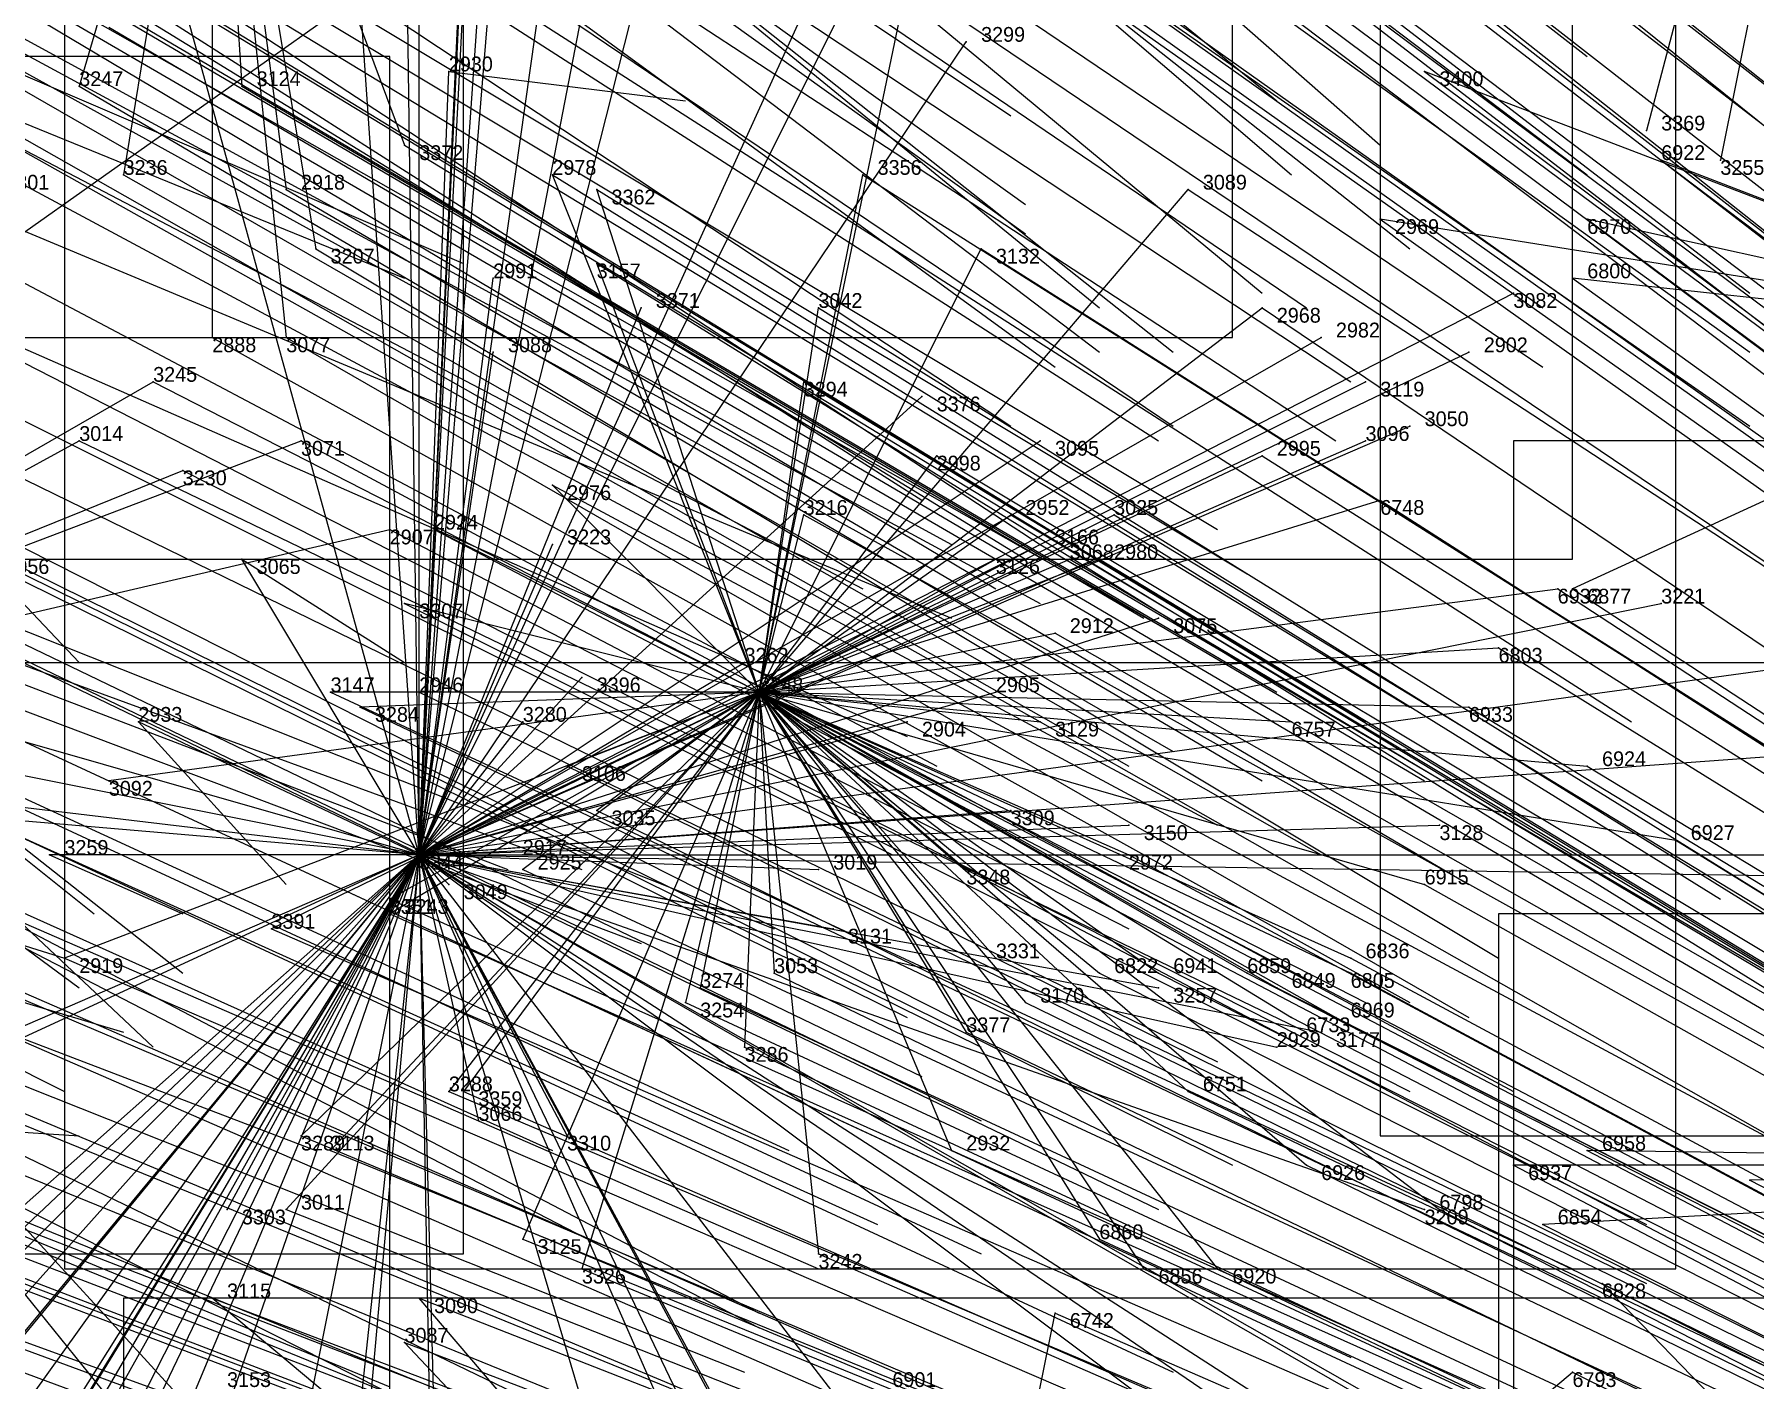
# Model space of a CAD drawing. Extents: x -0.5 to 0.59, y -0.5 to 0.59.
# Drawn here: x -0.403 to -0.2867, y 0.1435 to 0.2345 of the extents above; entities that cross this region are included whole.
import ezdxf

# ---------------------------------------------------------------- set-up
doc = ezdxf.new("R2010")
doc.units = 0
for name, color, linetype in [('Clients', 3, 'CONTINUOUS'), ('Facilities', 3, 'CONTINUOUS'), ('Facilities_lines', 3, 'CONTINUOUS'), ('Min_max_boxes', 1, 'CONTINUOUS'), ('Normals', 1, 'CONTINUOUS'), ('Source_points', 5, 'CONTINUOUS'), ('Text', 3, 'CONTINUOUS')]:
    doc.layers.add(name, color=color, linetype=linetype)

msp = doc.modelspace()

# ---------------------------------------------------------------- linework, layer by layer
at = {"layer": 'Clients', "color": 5}
for p in [(-0.34, 0.234, -1.25), (-0.375, 0.232, -1.25), (-0.309, 0.232, -0.965), (-0.4, 0.231, -1.155), (-0.389, 0.231, -1.131), (-0.378, 0.227, -1.101), (-0.294, 0.228, -1.25), (-0.293, 0.226, -0.926), (-0.289, 0.226, -1.25), (-0.397, 0.225, -1.141), (-0.368, 0.225, -1.079), (-0.347, 0.225, -1.034), (-0.386, 0.224, -1.115), (-0.365, 0.224, -1.07), (-0.325, 0.224, -0.987), (-0.312, 0.222, -0.956), (-0.298, 0.222, -0.929), (-0.384, 0.22, -1.105), (-0.339, 0.22, -1.01), (-0.365, 0.219, -1.065), (-0.372, 0.218, -1.25), (-0.299, 0.218, -0.925), (-0.303, 0.217, -1.25), (-0.362, 0.216, -1.25), (-0.35, 0.216, -1.029), (-0.32, 0.216, -0.964), (-0.391, 0.214, -1.114), (-0.386, 0.214, -1.104), (-0.372, 0.213, -1.25), (-0.316, 0.214, -1.25), (-0.306, 0.213, -1.25), (-0.395, 0.211, -1.12), (-0.351, 0.211, -1.025), (-0.313, 0.211, -1.25), (-0.343, 0.21, -1.25), (-0.31, 0.208, -1.25), (-0.4, 0.207, -1.127), (-0.385, 0.207, -1.093), (-0.342, 0.206, -0.998), (-0.335, 0.207, -1.25), (-0.32, 0.206, -0.952), (-0.313, 0.207, -1.25), (-0.393, 0.205, -1.108), (-0.368, 0.204, -1.051), (-0.312, 0.203, -0.931), (-0.351, 0.202, -1.014), (-0.337, 0.202, -0.982), (-0.33, 0.202, -0.968), (-0.379, 0.201, -1.072), (-0.376, 0.201, -1.067), (-0.389, 0.199, -1.25), (-0.368, 0.2, -1.25), (-0.338, 0.199, -0.98), (-0.335, 0.2, -0.975), (-0.333, 0.199, -0.971), (-0.331, 0.199, -0.965), (-0.3, 0.197, -0.897), (-0.299, 0.197, -0.894), (-0.378, 0.196, -1.063), (-0.293, 0.196, -1.25), (-0.327, 0.195, -1.25), (-0.334, 0.194, -0.965), (-0.355, 0.192, -1.25), (-0.304, 0.193, -0.9), (-0.366, 0.191, -1.25), (-0.383, 0.19, -1.069), (-0.377, 0.19, -1.057), (-0.338, 0.19, -1.25), (-0.381, 0.189, -1.062), (-0.306, 0.189, -0.9), (-0.396, 0.188, -1.25), (-0.37, 0.188, -1.25), (-0.344, 0.188, -1.25), (-0.335, 0.188, -0.959), (-0.318, 0.188, -0.924), (-0.367, 0.185, -1.027), (-0.298, 0.185, -0.877), (-0.398, 0.184, -1.097), (-0.365, 0.182, -1.018), (-0.337, 0.182, -1.25), (-0.329, 0.181, -1.25), (-0.308, 0.181, -1.25), (-0.292, 0.18, -0.858), (-0.402, 0.179, -1.25), (-0.37, 0.179, -1.25), (-0.329, 0.179, -0.937), (-0.375, 0.177, -1.25), (-0.37, 0.178, -1.027), (-0.35, 0.178, -1.25), (-0.34, 0.178, -0.959), (-0.309, 0.177, -0.892), (-0.379, 0.176, -1.044), (-0.379, 0.175, -1.044), (-0.387, 0.174, -1.061), (-0.349, 0.174, -1.25), (-0.401, 0.172, -1.091), (-0.338, 0.172, -0.949), (-0.314, 0.172, -0.894), (-0.358, 0.17, -0.992), (-0.353, 0.171, -0.982), (-0.331, 0.171, -0.931), (-0.327, 0.171, -0.922), (-0.327, 0.17, -1.25), (-0.321, 0.171, -0.91), (-0.319, 0.17, -0.903), (-0.314, 0.171, -0.893), (-0.359, 0.169, -0.992), (-0.336, 0.169, -0.94), (-0.318, 0.168, -0.898), (-0.315, 0.168, -0.892), (-0.34, 0.167, -0.948), (-0.316, 0.167, -1.25), (-0.355, 0.166, -0.981), (-0.319, 0.166, -1.25), (-0.375, 0.163, -1.023), (-0.374, 0.163, -1.019), (-0.325, 0.163, -0.908), (-0.373, 0.161, -1.25), (-0.385, 0.16, -1.043), (-0.367, 0.16, -1.25), (-0.383, 0.159, -1.037), (-0.341, 0.159, -0.94), (-0.298, 0.159, -0.843), (-0.317, 0.158, -0.885), (-0.303, 0.158, -0.854), (-0.287, 0.157, -0.818), (-0.39, 0.155, -1.25), (-0.386, 0.155, -1.04), (-0.309, 0.155, -1.25), (-0.308, 0.155, -0.863), (-0.301, 0.154, -0.845), (-0.37, 0.153, -1), (-0.331, 0.153, -0.912), (-0.35, 0.152, -0.955), (-0.366, 0.151, -0.991), (-0.328, 0.151, -0.902), (-0.323, 0.151, -0.89), (-0.391, 0.149, -1.046), (-0.377, 0.149, -1.012), (-0.297, 0.15, -0.832), (-0.334, 0.148, -0.913), (-0.378, 0.146, -1.014), (-0.299, 0.144, -0.83)]:
    msp.add_point(p, dxfattribs=at)
at = {"layer": 'Facilities', "color": 3}
for p in [(-0.354, 0.19, -1.005), (-0.377, 0.179, -1.25)]:
    msp.add_point(p, dxfattribs=at)
at = {"layer": 'Facilities_lines', "color": 3}
for p, q in [((-0.271, 0.315, -1.25), (-0.418, 0.211, -1.25)), ((-0.271, 0.315, -1.25), (-0.294, 0.228, -1.25)), ((-0.271, 0.315, -1.25), (-0.289, 0.226, -1.25)), ((-0.377, 0.179, -1.25), (-0.371, 0.295, -1.25)), ((-0.377, 0.179, -1.25), (-0.368, 0.289, -1.25)), ((-0.377, 0.179, -1.25), (-0.372, 0.287, -1.25)), ((-0.377, 0.179, -1.25), (-0.362, 0.285, -1.25)), ((-0.377, 0.179, -1.25), (-0.372, 0.285, -1.25)), ((-0.377, 0.179, -1.25), (-0.37, 0.28, -1.25)), ((-0.377, 0.179, -1.25), (-0.377, 0.278, -1.25)), ((-0.377, 0.179, -1.25), (-0.359, 0.272, -1.25)), ((-0.377, 0.179, -1.25), (-0.383, 0.266, -1.25)), ((-0.391, 0.262, -1.178), (-0.4, 0.231, -1.155)), ((-0.391, 0.262, -1.178), (-0.397, 0.225, -1.141)), ((-0.391, 0.262, -1.178), (-0.391, 0.214, -1.114)), ((-0.391, 0.262, -1.178), (-0.386, 0.214, -1.104)), ((-0.391, 0.262, -1.178), (-0.386, 0.224, -1.115)), ((-0.391, 0.262, -1.178), (-0.389, 0.231, -1.131)), ((-0.391, 0.262, -1.178), (-0.384, 0.22, -1.105)), ((-0.391, 0.262, -1.178), (-0.378, 0.227, -1.101)), ((-0.377, 0.179, -1.25), (-0.357, 0.258, -1.25)), ((-0.377, 0.179, -1.25), (-0.398, 0.255, -1.25)), ((-0.377, 0.179, -1.25), (-0.378, 0.252, -1.25)), ((-0.377, 0.179, -1.25), (-0.346, 0.247, -1.25)), ((-0.377, 0.179, -1.25), (-0.346, 0.247, -1.25)), ((-0.354, 0.19, -1.005), (-0.344, 0.238, -1.046)), ((-0.377, 0.179, -1.25), (-0.348, 0.237, -1.25)), ((-0.377, 0.179, -1.25), (-0.34, 0.234, -1.25)), ((-0.377, 0.179, -1.25), (-0.375, 0.232, -1.25)), ((-0.262, 0.214, -0.847), (-0.309, 0.232, -0.965)), ((-0.262, 0.214, -0.847), (-0.293, 0.226, -0.926)), ((-0.354, 0.19, -1.005), (-0.368, 0.225, -1.079)), ((-0.354, 0.19, -1.005), (-0.347, 0.225, -1.034)), ((-0.354, 0.19, -1.005), (-0.365, 0.224, -1.07)), ((-0.354, 0.19, -1.005), (-0.325, 0.224, -0.987)), ((-0.262, 0.214, -0.847), (-0.312, 0.222, -0.956)), ((-0.262, 0.214, -0.847), (-0.298, 0.222, -0.929)), ((-0.354, 0.19, -1.005), (-0.339, 0.22, -1.01)), ((-0.354, 0.19, -1.005), (-0.365, 0.219, -1.065)), ((-0.377, 0.179, -1.25), (-0.372, 0.218, -1.25)), ((-0.262, 0.214, -0.847), (-0.299, 0.218, -0.925)), ((-0.377, 0.179, -1.25), (-0.303, 0.217, -1.25)), ((-0.377, 0.179, -1.25), (-0.362, 0.216, -1.25)), ((-0.354, 0.19, -1.005), (-0.32, 0.216, -0.964)), ((-0.354, 0.19, -1.005), (-0.35, 0.216, -1.029)), ((-0.377, 0.179, -1.25), (-0.316, 0.214, -1.25)), ((-0.377, 0.179, -1.25), (-0.306, 0.213, -1.25)), ((-0.377, 0.179, -1.25), (-0.372, 0.213, -1.25)), ((-0.262, 0.214, -0.847), (-0.299, 0.197, -0.894)), ((-0.435, 0.188, -1.185), (-0.395, 0.211, -1.12)), ((-0.377, 0.179, -1.25), (-0.313, 0.211, -1.25)), ((-0.354, 0.19, -1.005), (-0.351, 0.211, -1.025)), ((-0.377, 0.179, -1.25), (-0.343, 0.21, -1.25)), ((-0.377, 0.179, -1.25), (-0.31, 0.208, -1.25)), ((-0.435, 0.188, -1.185), (-0.4, 0.207, -1.127)), ((-0.435, 0.188, -1.185), (-0.385, 0.207, -1.093)), ((-0.377, 0.179, -1.25), (-0.335, 0.207, -1.25)), ((-0.377, 0.179, -1.25), (-0.313, 0.207, -1.25)), ((-0.354, 0.19, -1.005), (-0.32, 0.206, -0.952)), ((-0.354, 0.19, -1.005), (-0.342, 0.206, -0.998)), ((-0.435, 0.188, -1.185), (-0.393, 0.205, -1.108)), ((-0.354, 0.19, -1.005), (-0.368, 0.204, -1.051)), ((-0.354, 0.19, -1.005), (-0.312, 0.203, -0.931)), ((-0.354, 0.19, -1.005), (-0.337, 0.202, -0.982)), ((-0.354, 0.19, -1.005), (-0.33, 0.202, -0.968)), ((-0.354, 0.19, -1.005), (-0.351, 0.202, -1.014)), ((-0.435, 0.188, -1.185), (-0.379, 0.201, -1.072)), ((-0.354, 0.19, -1.005), (-0.376, 0.201, -1.067)), ((-0.377, 0.179, -1.25), (-0.389, 0.199, -1.25)), ((-0.377, 0.179, -1.25), (-0.368, 0.2, -1.25)), ((-0.354, 0.19, -1.005), (-0.335, 0.2, -0.975)), ((-0.354, 0.19, -1.005), (-0.331, 0.199, -0.965)), ((-0.354, 0.19, -1.005), (-0.333, 0.199, -0.971)), ((-0.354, 0.19, -1.005), (-0.338, 0.199, -0.98)), ((-0.354, 0.19, -1.005), (-0.3, 0.197, -0.897)), ((-0.354, 0.19, -1.005), (-0.378, 0.196, -1.063)), ((-0.377, 0.179, -1.25), (-0.293, 0.196, -1.25)), ((-0.377, 0.179, -1.25), (-0.327, 0.195, -1.25)), ((-0.354, 0.19, -1.005), (-0.334, 0.194, -0.965)), ((-0.377, 0.179, -1.25), (-0.275, 0.193, -1.25)), ((-0.377, 0.179, -1.25), (-0.355, 0.192, -1.25)), ((-0.354, 0.19, -1.005), (-0.304, 0.193, -0.9)), ((-0.377, 0.179, -1.25), (-0.419, 0.191, -1.25)), ((-0.377, 0.179, -1.25), (-0.366, 0.191, -1.25)), ((-0.354, 0.19, -1.005), (-0.401, 0.172, -1.091)), ((-0.354, 0.19, -1.005), (-0.398, 0.184, -1.097)), ((-0.354, 0.19, -1.005), (-0.387, 0.174, -1.061)), ((-0.354, 0.19, -1.005), (-0.386, 0.155, -1.04)), ((-0.354, 0.19, -1.005), (-0.385, 0.16, -1.043)), ((-0.354, 0.19, -1.005), (-0.383, 0.159, -1.037)), ((-0.354, 0.19, -1.005), (-0.383, 0.19, -1.069)), ((-0.354, 0.19, -1.005), (-0.381, 0.189, -1.062)), ((-0.354, 0.19, -1.005), (-0.379, 0.176, -1.044)), ((-0.354, 0.19, -1.005), (-0.379, 0.175, -1.044)), ((-0.354, 0.19, -1.005), (-0.377, 0.19, -1.057)), ((-0.377, 0.179, -1.25), (-0.338, 0.19, -1.25)), ((-0.354, 0.19, -1.005), (-0.375, 0.163, -1.023)), ((-0.354, 0.19, -1.005), (-0.374, 0.163, -1.019)), ((-0.354, 0.19, -1.005), (-0.37, 0.178, -1.027)), ((-0.354, 0.19, -1.005), (-0.37, 0.153, -1)), ((-0.354, 0.19, -1.005), (-0.367, 0.185, -1.027)), ((-0.354, 0.19, -1.005), (-0.366, 0.151, -0.991)), ((-0.354, 0.19, -1.005), (-0.365, 0.182, -1.018)), ((-0.354, 0.19, -1.005), (-0.359, 0.169, -0.992)), ((-0.354, 0.19, -1.005), (-0.358, 0.17, -0.992)), ((-0.354, 0.19, -1.005), (-0.355, 0.166, -0.981)), ((-0.354, 0.19, -1.005), (-0.341, 0.159, -0.94)), ((-0.354, 0.19, -1.005), (-0.329, 0.179, -0.937)), ((-0.354, 0.19, -1.005), (-0.353, 0.171, -0.982)), ((-0.354, 0.19, -1.005), (-0.335, 0.188, -0.959)), ((-0.354, 0.19, -1.005), (-0.336, 0.169, -0.94)), ((-0.354, 0.19, -1.005), (-0.35, 0.152, -0.955)), ((-0.354, 0.19, -1.005), (-0.338, 0.172, -0.949)), ((-0.354, 0.19, -1.005), (-0.34, 0.178, -0.959)), ((-0.354, 0.19, -1.005), (-0.34, 0.167, -0.948)), ((-0.354, 0.19, -1.005), (-0.318, 0.168, -0.898)), ((-0.354, 0.19, -1.005), (-0.325, 0.163, -0.908)), ((-0.354, 0.19, -1.005), (-0.318, 0.188, -0.924)), ((-0.354, 0.19, -1.005), (-0.308, 0.155, -0.863)), ((-0.354, 0.19, -1.005), (-0.314, 0.171, -0.893)), ((-0.354, 0.19, -1.005), (-0.331, 0.171, -0.931)), ((-0.354, 0.19, -1.005), (-0.314, 0.172, -0.894)), ((-0.354, 0.19, -1.005), (-0.319, 0.17, -0.903)), ((-0.354, 0.19, -1.005), (-0.328, 0.151, -0.902)), ((-0.354, 0.19, -1.005), (-0.321, 0.171, -0.91)), ((-0.354, 0.19, -1.005), (-0.331, 0.153, -0.912)), ((-0.354, 0.19, -1.005), (-0.309, 0.177, -0.892)), ((-0.354, 0.19, -1.005), (-0.323, 0.151, -0.89)), ((-0.354, 0.19, -1.005), (-0.298, 0.185, -0.877)), ((-0.354, 0.19, -1.005), (-0.317, 0.158, -0.885)), ((-0.354, 0.19, -1.005), (-0.292, 0.18, -0.858)), ((-0.354, 0.19, -1.005), (-0.306, 0.189, -0.9)), ((-0.354, 0.19, -1.005), (-0.327, 0.171, -0.922)), ((-0.354, 0.19, -1.005), (-0.315, 0.168, -0.892)), ((-0.377, 0.179, -1.25), (-0.24, 0.189, -1.25)), ((-0.435, 0.188, -1.185), (-0.392, 0.141, -1.04)), ((-0.435, 0.188, -1.185), (-0.397, 0.141, -1.053)), ((-0.377, 0.179, -1.25), (-0.396, 0.188, -1.25)), ((-0.377, 0.179, -1.25), (-0.344, 0.188, -1.25)), ((-0.377, 0.179, -1.25), (-0.37, 0.188, -1.25)), ((-0.377, 0.179, -1.25), (-0.412, 0.186, -1.25)), ((-0.377, 0.179, -1.25), (-0.419, 0.184, -1.25)), ((-0.377, 0.179, -1.25), (-0.412, 0.182, -1.25)), ((-0.377, 0.179, -1.25), (-0.337, 0.182, -1.25)), ((-0.377, 0.179, -1.25), (-0.308, 0.181, -1.25)), ((-0.377, 0.179, -1.25), (-0.329, 0.181, -1.25)), ((-0.377, 0.179, -1.25), (-0.468, 0.034, -1.25)), ((-0.377, 0.179, -1.25), (-0.465, 0.036, -1.25)), ((-0.377, 0.179, -1.25), (-0.465, 0.091, -1.25)), ((-0.377, 0.179, -1.25), (-0.463, 0.083, -1.25)), ((-0.377, 0.179, -1.25), (-0.461, 0.077, -1.25)), ((-0.377, 0.179, -1.25), (-0.45, 0.049, -1.25)), ((-0.377, 0.179, -1.25), (-0.431, 0.05, -1.25)), ((-0.377, 0.179, -1.25), (-0.43, 0.115, -1.25)), ((-0.377, 0.179, -1.25), (-0.429, 0.09, -1.25)), ((-0.377, 0.179, -1.25), (-0.429, 0.13, -1.25)), ((-0.377, 0.179, -1.25), (-0.421, 0.14, -1.25)), ((-0.377, 0.179, -1.25), (-0.421, 0.052, -1.25)), ((-0.377, 0.179, -1.25), (-0.42, 0.119, -1.25)), ((-0.377, 0.179, -1.25), (-0.416, 0.161, -1.25)), ((-0.377, 0.179, -1.25), (-0.415, 0.117, -1.25)), ((-0.377, 0.179, -1.25), (-0.412, 0.106, -1.25)), ((-0.377, 0.179, -1.25), (-0.407, 0.166, -1.25)), ((-0.377, 0.179, -1.25), (-0.402, 0.179, -1.25)), ((-0.377, 0.179, -1.25), (-0.4, 0.134, -1.25)), ((-0.377, 0.179, -1.25), (-0.39, 0.155, -1.25)), ((-0.377, 0.179, -1.25), (-0.388, 0.124, -1.25)), ((-0.377, 0.179, -1.25), (-0.385, 0.09, -1.25)), ((-0.377, 0.179, -1.25), (-0.383, 0.123, -1.25)), ((-0.377, 0.179, -1.25), (-0.342, 0.114, -1.25)), ((-0.377, 0.179, -1.25), (-0.292, 0.121, -1.25)), ((-0.377, 0.179, -1.25), (-0.327, 0.114, -1.25)), ((-0.377, 0.179, -1.25), (-0.37, 0.179, -1.25)), ((-0.377, 0.179, -1.25), (-0.297, 0.133, -1.25)), ((-0.377, 0.179, -1.25), (-0.366, 0.142, -1.25)), ((-0.377, 0.179, -1.25), (-0.264, 0.179, -1.25)), ((-0.377, 0.179, -1.25), (-0.319, 0.166, -1.25)), ((-0.377, 0.179, -1.25), (-0.35, 0.178, -1.25)), ((-0.377, 0.179, -1.25), (-0.373, 0.161, -1.25)), ((-0.377, 0.179, -1.25), (-0.376, 0.14, -1.25)), ((-0.377, 0.179, -1.25), (-0.339, 0.109, -1.25)), ((-0.377, 0.179, -1.25), (-0.349, 0.174, -1.25)), ((-0.377, 0.179, -1.25), (-0.316, 0.167, -1.25)), ((-0.377, 0.179, -1.25), (-0.309, 0.155, -1.25)), ((-0.377, 0.179, -1.25), (-0.305, 0.125, -1.25)), ((-0.377, 0.179, -1.25), (-0.354, 0.131, -1.25)), ((-0.377, 0.179, -1.25), (-0.352, 0.122, -1.25)), ((-0.377, 0.179, -1.25), (-0.327, 0.17, -1.25)), ((-0.377, 0.179, -1.25), (-0.375, 0.177, -1.25)), ((-0.377, 0.179, -1.25), (-0.367, 0.16, -1.25)), ((-0.377, 0.179, -1.25), (-0.376, 0.124, -1.25)), ((-0.377, 0.179, -1.25), (-0.282, 0.125, -1.25)), ((-0.377, 0.179, -1.25), (-0.287, 0.121, -1.25)), ((-0.377, 0.179, -1.25), (-0.246, 0.177, -1.25)), ((-0.228, 0.158, -0.694), (-0.298, 0.159, -0.843)), ((-0.228, 0.158, -0.694), (-0.303, 0.158, -0.854)), ((-0.228, 0.158, -0.694), (-0.301, 0.154, -0.845)), ((-0.228, 0.158, -0.694), (-0.287, 0.157, -0.818)), ((-0.342, 0.108, -0.897), (-0.391, 0.149, -1.046)), ((-0.342, 0.108, -0.897), (-0.377, 0.149, -1.012)), ((-0.265, 0.117, -0.725), (-0.297, 0.15, -0.832)), ((-0.342, 0.108, -0.897), (-0.334, 0.148, -0.913)), ((-0.342, 0.108, -0.897), (-0.378, 0.146, -1.014)), ((-0.342, 0.108, -0.897), (-0.299, 0.144, -0.83))]:
    msp.add_line(p, q, dxfattribs=at)
at = {"layer": 'Min_max_boxes', "color": 1}
for p, q in [((-0.299, 0.199, -1.25), (-0.299, 0.393, -1.25)), ((-0.299, 0.199, -1.207), (-0.299, 0.393, -1.207)), ((-0.374, 0.152, -1.25), (-0.374, 0.321, -1.25)), ((-0.374, 0.152, -1.217), (-0.374, 0.321, -1.217)), ((-0.322, 0.214, -1.218), (-0.322, 0.308, -1.218)), ((-0.322, 0.214, -1.022), (-0.322, 0.308, -1.022)), ((-0.312, 0.284, -0.992), (-0.312, 0.16, -0.992)), ((-0.312, 0.284, -0.688), (-0.312, 0.16, -0.688)), ((-0.401, 0.238, -1.097), (-0.401, 0.151, -1.097)), ((-0.401, 0.238, -0.858), (-0.401, 0.151, -0.858)), ((-0.292, 0.151, -1.097), (-0.292, 0.238, -1.097)), ((-0.292, 0.151, -0.858), (-0.292, 0.238, -0.858)), ((-0.379, 0.233, -1.227), (-0.468, 0.233, -1.227)), ((-0.379, 0.233, -1.04), (-0.468, 0.233, -1.04)), ((-0.379, 0.126, -1.227), (-0.379, 0.233, -1.227)), ((-0.379, 0.126, -1.04), (-0.379, 0.233, -1.04)), ((-0.379, 0.233, -1.227), (-0.379, 0.233, -1.04)), ((-0.417, 0.214, -1.218), (-0.322, 0.214, -1.218)), ((-0.417, 0.214, -1.022), (-0.322, 0.214, -1.022)), ((-0.322, 0.214, -1.218), (-0.322, 0.214, -1.022)), ((-0.162, 0.207, -0.854), (-0.303, 0.207, -0.854)), ((-0.303, 0.207, -0.854), (-0.303, 0.096, -0.854)), ((-0.162, 0.207, -0.535), (-0.303, 0.207, -0.535)), ((-0.303, 0.207, -0.535), (-0.303, 0.096, -0.535)), ((-0.303, 0.207, -0.854), (-0.303, 0.207, -0.535)), ((-0.457, 0.199, -1.25), (-0.299, 0.199, -1.25)), ((-0.457, 0.199, -1.207), (-0.299, 0.199, -1.207)), ((-0.299, 0.199, -1.25), (-0.299, 0.199, -1.207)), ((-0.418, 0.192, -1.25), (-0.157, 0.192, -1.25)), ((-0.418, 0.192, -1.25), (-0.157, 0.192, -1.25)), ((-0.207, 0.175, -0.835), (-0.304, 0.175, -0.835)), ((-0.304, 0.175, -0.835), (-0.304, 0.056, -0.835)), ((-0.207, 0.175, -0.574), (-0.304, 0.175, -0.574)), ((-0.304, 0.175, -0.574), (-0.304, 0.056, -0.574)), ((-0.304, 0.175, -0.835), (-0.304, 0.175, -0.574)), ((-0.312, 0.16, -0.992), (-0.19, 0.16, -0.992)), ((-0.312, 0.16, -0.688), (-0.19, 0.16, -0.688)), ((-0.312, 0.16, -0.992), (-0.312, 0.16, -0.688)), ((-0.47, 0.152, -1.25), (-0.374, 0.152, -1.25)), ((-0.47, 0.152, -1.217), (-0.374, 0.152, -1.217)), ((-0.374, 0.152, -1.25), (-0.374, 0.152, -1.217)), ((-0.401, 0.151, -1.097), (-0.292, 0.151, -1.097)), ((-0.401, 0.151, -0.858), (-0.292, 0.151, -0.858)), ((-0.401, 0.151, -1.097), (-0.401, 0.151, -0.858)), ((-0.292, 0.151, -1.097), (-0.292, 0.151, -0.858)), ((-0.268, 0.149, -1.046), (-0.397, 0.149, -1.046)), ((-0.397, 0.149, -1.046), (-0.397, 0.059, -1.046)), ((-0.268, 0.149, -0.728), (-0.397, 0.149, -0.728)), ((-0.397, 0.149, -0.728), (-0.397, 0.059, -0.728)), ((-0.397, 0.149, -1.046), (-0.397, 0.149, -0.728))]:
    msp.add_line(p, q, dxfattribs=at)
at = {"layer": 'Normals', "color": 1}
for p, q in [((-0.396, 0.293, -1.232), (-0.319, 0.23, -1.24)), ((-0.375, 0.293, -1.19), (-0.298, 0.233, -1.212)), ((-0.386, 0.292, -1.21), (-0.312, 0.227, -1.229)), ((-0.394, 0.29, -1.223), (-0.318, 0.225, -1.23)), ((-0.372, 0.281, -1.165), (-0.298, 0.225, -1.202)), ((-0.413, 0.28, -1.247), (-0.337, 0.229, -1.206)), ((-0.396, 0.28, -1.213), (-0.32, 0.217, -1.231)), ((-0.386, 0.28, -1.192), (-0.31, 0.22, -1.218)), ((-0.414, 0.279, -1.248), (-0.336, 0.223, -1.22)), ((-0.408, 0.279, -1.236), (-0.331, 0.216, -1.23)), ((-0.414, 0.277, -1.246), (-0.336, 0.221, -1.218)), ((-0.403, 0.274, -1.218), (-0.326, 0.213, -1.237)), ((-0.361, 0.274, -1.132), (-0.287, 0.217, -1.168)), ((-0.41, 0.273, -1.233), (-0.331, 0.213, -1.238)), ((-0.415, 0.271, -1.238), (-0.334, 0.212, -1.237)), ((-0.377, 0.27, -1.159), (-0.301, 0.216, -1.196)), ((-0.357, 0.271, -1.121), (-0.283, 0.215, -1.158)), ((-0.35, 0.271, -1.108), (-0.277, 0.214, -1.145)), ((-0.339, 0.271, -1.086), (-0.267, 0.213, -1.123)), ((-0.395, 0.269, -1.195), (-0.317, 0.216, -1.227)), ((-0.361, 0.269, -1.125), (-0.286, 0.213, -1.161)), ((-0.357, 0.269, -1.117), (-0.282, 0.213, -1.154)), ((-0.362, 0.267, -1.124), (-0.287, 0.213, -1.162)), ((-0.42, 0.263, -1.239), (-0.337, 0.208, -1.237)), ((-0.378, 0.264, -1.152), (-0.301, 0.212, -1.189)), ((-0.406, 0.262, -1.208), (-0.326, 0.208, -1.233)), ((-0.391, 0.262, -1.178), (-0.314, 0.211, -1.215)), ((-0.35, 0.262, -1.093), (-0.276, 0.207, -1.13)), ((-0.363, 0.261, -1.118), (-0.287, 0.208, -1.156)), ((-0.346, 0.261, -1.083), (-0.272, 0.204, -1.12)), ((-0.335, 0.26, -1.061), (-0.263, 0.203, -1.099)), ((-0.323, 0.26, -1.037), (-0.25, 0.203, -1.074)), ((-0.408, 0.259, -1.209), (-0.327, 0.207, -1.236)), ((-0.393, 0.258, -1.174), (-0.315, 0.207, -1.212)), ((-0.357, 0.257, -1.099), (-0.281, 0.203, -1.137)), ((-0.423, 0.254, -1.25), (-0.343, 0.203, -1.218)), ((-0.421, 0.254, -1.229), (-0.336, 0.202, -1.239)), ((-0.352, 0.254, -1.084), (-0.276, 0.2, -1.122)), ((-0.416, 0.253, -1.216), (-0.335, 0.2, -1.241)), ((-0.354, 0.253, -1.088), (-0.279, 0.2, -1.126)), ((-0.322, 0.252, -1.022), (-0.249, 0.195, -1.06)), ((-0.424, 0.249, -1.229), (-0.338, 0.199, -1.242)), ((-0.419, 0.25, -1.219), (-0.336, 0.199, -1.242)), ((-0.403, 0.249, -1.183), (-0.323, 0.201, -1.221)), ((-0.429, 0.248, -1.239), (-0.341, 0.2, -1.24)), ((-0.431, 0.247, -1.242), (-0.344, 0.199, -1.233)), ((-0.422, 0.247, -1.222), (-0.338, 0.197, -1.242)), ((-0.401, 0.246, -1.176), (-0.321, 0.198, -1.214)), ((-0.433, 0.242, -1.241), (-0.347, 0.197, -1.22)), ((-0.42, 0.242, -1.211), (-0.335, 0.196, -1.239)), ((-0.408, 0.242, -1.187), (-0.328, 0.195, -1.224)), ((-0.325, 0.241, -1.012), (-0.251, 0.185, -1.049)), ((-0.407, 0.24, -1.181), (-0.326, 0.194, -1.218)), ((-0.297, 0.24, -0.954), (-0.224, 0.182, -0.991)), ((-0.427, 0.238, -1.25), (-0.378, 0.218, -1.165)), ((-0.373, 0.238, -1.107), (-0.295, 0.188, -1.144)), ((-0.344, 0.238, -1.046), (-0.267, 0.186, -1.083)), ((-0.416, 0.237, -1.25), (-0.374, 0.219, -1.161)), ((-0.399, 0.237, -1.16), (-0.319, 0.19, -1.197)), ((-0.389, 0.237, -1.139), (-0.31, 0.189, -1.177)), ((-0.392, 0.236, -1.144), (-0.313, 0.188, -1.181)), ((-0.306, 0.236, -0.965), (-0.232, 0.179, -1.003)), ((-0.296, 0.236, -0.947), (-0.222, 0.179, -0.983)), ((-0.417, 0.234, -1.196), (-0.335, 0.188, -1.23)), ((-0.398, 0.235, -1.157), (-0.318, 0.188, -1.194)), ((-0.34, 0.234, -1.25), (-0.34, 0.234, -1.15)), ((-0.432, 0.233, -1.227), (-0.341, 0.195, -1.244)), ((-0.406, 0.232, -1.17), (-0.326, 0.186, -1.207)), ((-0.375, 0.232, -1.25), (-0.359, 0.23, -1.151)), ((-0.309, 0.232, -0.965), (-0.234, 0.176, -1.002)), ((-0.41, 0.231, -1.176), (-0.329, 0.185, -1.214)), ((-0.4, 0.231, -1.155), (-0.32, 0.184, -1.192)), ((-0.389, 0.231, -1.131), (-0.309, 0.184, -1.168)), ((-0.427, 0.23, -1.212), (-0.342, 0.185, -1.239)), ((-0.435, 0.227, -1.226), (-0.344, 0.187, -1.238)), ((-0.378, 0.227, -1.101), (-0.299, 0.179, -1.139)), ((-0.294, 0.228, -1.25), (-0.294, 0.228, -1.15)), ((-0.293, 0.226, -0.926), (-0.219, 0.17, -0.963)), ((-0.289, 0.226, -1.25), (-0.289, 0.226, -1.15)), ((-0.405, 0.225, -1.158), (-0.323, 0.181, -1.195)), ((-0.397, 0.225, -1.141), (-0.316, 0.179, -1.179)), ((-0.368, 0.225, -1.079), (-0.289, 0.176, -1.117)), ((-0.347, 0.225, -1.034), (-0.268, 0.175, -1.07)), ((-0.386, 0.224, -1.115), (-0.306, 0.177, -1.152)), ((-0.365, 0.224, -1.07), (-0.286, 0.175, -1.107)), ((-0.325, 0.224, -0.987), (-0.247, 0.173, -1.024)), ((-0.431, 0.222, -1.212), (-0.345, 0.179, -1.239)), ((-0.312, 0.222, -0.956), (-0.236, 0.168, -0.993)), ((-0.298, 0.222, -0.929), (-0.224, 0.167, -0.967)), ((-0.384, 0.22, -1.105), (-0.304, 0.172, -1.143)), ((-0.339, 0.22, -1.01), (-0.26, 0.17, -1.046)), ((-0.365, 0.219, -1.065), (-0.286, 0.17, -1.102)), ((-0.372, 0.218, -1.25), (-0.372, 0.218, -1.15)), ((-0.299, 0.218, -0.925), (-0.224, 0.164, -0.963)), ((-0.303, 0.217, -1.25), (-0.303, 0.217, -1.15)), ((-0.411, 0.216, -1.162), (-0.329, 0.174, -1.199)), ((-0.362, 0.216, -1.25), (-0.362, 0.216, -1.15)), ((-0.35, 0.216, -1.029), (-0.271, 0.167, -1.065)), ((-0.32, 0.216, -0.964), (-0.243, 0.164, -1.002)), ((-0.391, 0.214, -1.114), (-0.31, 0.169, -1.151)), ((-0.386, 0.214, -1.104), (-0.306, 0.168, -1.141)), ((-0.372, 0.213, -1.25), (-0.372, 0.213, -1.15)), ((-0.316, 0.214, -1.25), (-0.316, 0.214, -1.15)), ((-0.306, 0.213, -1.25), (-0.306, 0.213, -1.15)), ((-0.446, 0.211, -1.233), (-0.353, 0.174, -1.233)), ((-0.418, 0.211, -1.25), (-0.4, 0.192, -1.154)), ((-0.395, 0.211, -1.12), (-0.313, 0.169, -1.158)), ((-0.351, 0.211, -1.025), (-0.272, 0.163, -1.061)), ((-0.313, 0.211, -1.25), (-0.313, 0.211, -1.15)), ((-0.343, 0.21, -1.25), (-0.343, 0.21, -1.15)), ((-0.452, 0.209, -1.244), (-0.371, 0.178, -1.193)), ((-0.427, 0.209, -1.189), (-0.344, 0.168, -1.226)), ((-0.422, 0.209, -1.177), (-0.339, 0.167, -1.214)), ((-0.31, 0.208, -1.25), (-0.31, 0.208, -1.15)), ((-0.452, 0.207, -1.242), (-0.362, 0.173, -1.214)), ((-0.422, 0.207, -1.175), (-0.339, 0.166, -1.212)), ((-0.407, 0.206, -1.139), (-0.323, 0.165, -1.177)), ((-0.4, 0.207, -1.127), (-0.317, 0.167, -1.165)), ((-0.385, 0.207, -1.093), (-0.303, 0.163, -1.13)), ((-0.342, 0.206, -0.998), (-0.262, 0.158, -1.034)), ((-0.335, 0.207, -1.25), (-0.335, 0.207, -1.15)), ((-0.32, 0.206, -0.952), (-0.241, 0.156, -0.989)), ((-0.313, 0.207, -1.25), (-0.313, 0.207, -1.15)), ((-0.393, 0.205, -1.108), (-0.31, 0.163, -1.145)), ((-0.437, 0.204, -1.25), (-0.366, 0.178, -1.184)), ((-0.426, 0.204, -1.182), (-0.343, 0.164, -1.219)), ((-0.368, 0.204, -1.051), (-0.286, 0.16, -1.089)), ((-0.312, 0.203, -0.931), (-0.234, 0.153, -0.968)), ((-0.351, 0.202, -1.014), (-0.27, 0.157, -1.05)), ((-0.337, 0.202, -0.982), (-0.257, 0.154, -1.019)), ((-0.33, 0.202, -0.968), (-0.251, 0.154, -1.006)), ((-0.422, 0.201, -1.169), (-0.339, 0.161, -1.206)), ((-0.379, 0.201, -1.072), (-0.297, 0.158, -1.109)), ((-0.376, 0.201, -1.067), (-0.294, 0.158, -1.104)), ((-0.457, 0.199, -1.245), (-0.368, 0.159, -1.22)), ((-0.441, 0.2, -1.209), (-0.352, 0.159, -1.23)), ((-0.405, 0.199, -1.129), (-0.322, 0.158, -1.166)), ((-0.389, 0.199, -1.25), (-0.378, 0.192, -1.151)), ((-0.368, 0.2, -1.25), (-0.368, 0.2, -1.15)), ((-0.338, 0.199, -0.98), (-0.258, 0.152, -1.017)), ((-0.335, 0.2, -0.975), (-0.255, 0.153, -1.012)), ((-0.333, 0.199, -0.971), (-0.254, 0.152, -1.008)), ((-0.331, 0.199, -0.965), (-0.252, 0.151, -1.003)), ((-0.426, 0.197, -1.173), (-0.342, 0.158, -1.21)), ((-0.3, 0.197, -0.897), (-0.222, 0.146, -0.935)), ((-0.299, 0.197, -0.894), (-0.221, 0.146, -0.931)), ((-0.378, 0.196, -1.063), (-0.294, 0.154, -1.1)), ((-0.293, 0.196, -1.25), (-0.293, 0.196, -1.15)), ((-0.41, 0.195, -1.135), (-0.327, 0.155, -1.173)), ((-0.327, 0.195, -1.25), (-0.327, 0.195, -1.15)), ((-0.334, 0.194, -0.965), (-0.253, 0.148, -1.003)), ((-0.441, 0.192, -1.201), (-0.354, 0.147, -1.222)), ((-0.44, 0.193, -1.202), (-0.354, 0.148, -1.223)), ((-0.43, 0.192, -1.178), (-0.346, 0.154, -1.215)), ((-0.355, 0.192, -1.25), (-0.355, 0.192, -1.15)), ((-0.304, 0.193, -0.9), (-0.225, 0.144, -0.937)), ((-0.461, 0.191, -1.246), (-0.401, 0.172, -1.167)), ((-0.423, 0.191, -1.161), (-0.339, 0.152, -1.198)), ((-0.419, 0.191, -1.25), (-0.399, 0.175, -1.153)), ((-0.366, 0.191, -1.25), (-0.366, 0.191, -1.15)), ((-0.383, 0.19, -1.069), (-0.299, 0.151, -1.107)), ((-0.377, 0.19, -1.057), (-0.294, 0.15, -1.094)), ((-0.354, 0.19, -1.005), (-0.272, 0.147, -1.042)), ((-0.338, 0.19, -1.25), (-0.338, 0.19, -1.15)), ((-0.381, 0.189, -1.062), (-0.297, 0.149, -1.099)), ((-0.306, 0.189, -0.9), (-0.227, 0.141, -0.937)), ((-0.46, 0.188, -1.243), (-0.384, 0.159, -1.186)), ((-0.435, 0.188, -1.185), (-0.35, 0.151, -1.222)), ((-0.396, 0.188, -1.25), (-0.386, 0.177, -1.151)), ((-0.37, 0.188, -1.25), (-0.37, 0.188, -1.15)), ((-0.344, 0.188, -1.25), (-0.344, 0.188, -1.15)), ((-0.335, 0.188, -0.959), (-0.254, 0.142, -0.997)), ((-0.318, 0.188, -0.924), (-0.238, 0.142, -0.961)), ((-0.412, 0.186, -1.25), (-0.393, 0.171, -1.153)), ((-0.367, 0.185, -1.027), (-0.283, 0.144, -1.064)), ((-0.298, 0.185, -0.877), (-0.219, 0.137, -0.914)), ((-0.419, 0.184, -1.25), (-0.4, 0.17, -1.153)), ((-0.398, 0.184, -1.097), (-0.314, 0.145, -1.134)), ((-0.41, 0.183, -1.123), (-0.326, 0.144, -1.161)), ((-0.447, 0.182, -1.25), (-0.397, 0.167, -1.165)), ((-0.412, 0.182, -1.25), (-0.395, 0.166, -1.153)), ((-0.365, 0.182, -1.018), (-0.281, 0.141, -1.055)), ((-0.337, 0.182, -1.25), (-0.337, 0.182, -1.15)), ((-0.329, 0.181, -1.25), (-0.329, 0.181, -1.15)), ((-0.308, 0.181, -1.25), (-0.308, 0.181, -1.15)), ((-0.453, 0.18, -1.218), (-0.364, 0.135, -1.225)), ((-0.448, 0.18, -1.206), (-0.361, 0.138, -1.232)), ((-0.292, 0.18, -0.858), (-0.213, 0.131, -0.895)), ((-0.443, 0.179, -1.194), (-0.355, 0.144, -1.227)), ((-0.402, 0.179, -1.25), (-0.393, 0.175, -1.15)), ((-0.377, 0.179, -1.25), (-0.377, 0.179, -1.15)), ((-0.37, 0.179, -1.25), (-0.37, 0.179, -1.15)), ((-0.329, 0.179, -0.937), (-0.247, 0.135, -0.974)), ((-0.375, 0.177, -1.25), (-0.375, 0.177, -1.15)), ((-0.37, 0.178, -1.027), (-0.286, 0.139, -1.064)), ((-0.35, 0.178, -1.25), (-0.35, 0.178, -1.15)), ((-0.34, 0.178, -0.959), (-0.258, 0.135, -0.996)), ((-0.309, 0.177, -0.892), (-0.229, 0.132, -0.929)), ((-0.459, 0.176, -1.23), (-0.379, 0.143, -1.181)), ((-0.379, 0.176, -1.044), (-0.294, 0.138, -1.081)), ((-0.416, 0.175, -1.129), (-0.331, 0.138, -1.167)), ((-0.379, 0.175, -1.044), (-0.294, 0.137, -1.081)), ((-0.387, 0.174, -1.061), (-0.302, 0.137, -1.098)), ((-0.349, 0.174, -1.25), (-0.349, 0.174, -1.15)), ((-0.419, 0.173, -1.133), (-0.334, 0.136, -1.171)), ((-0.401, 0.172, -1.091), (-0.315, 0.135, -1.128)), ((-0.338, 0.172, -0.949), (-0.255, 0.131, -0.986)), ((-0.314, 0.172, -0.894), (-0.232, 0.128, -0.932)), ((-0.446, 0.17, -1.193), (-0.358, 0.136, -1.228)), ((-0.429, 0.171, -1.154), (-0.343, 0.136, -1.191)), ((-0.424, 0.17, -1.142), (-0.338, 0.134, -1.179)), ((-0.408, 0.171, -1.106), (-0.323, 0.135, -1.144)), ((-0.358, 0.17, -0.992), (-0.274, 0.131, -1.029)), ((-0.353, 0.171, -0.982), (-0.27, 0.131, -1.019)), ((-0.331, 0.171, -0.931), (-0.248, 0.129, -0.968)), ((-0.327, 0.171, -0.922), (-0.244, 0.129, -0.959)), ((-0.327, 0.17, -1.25), (-0.327, 0.17, -1.15)), ((-0.321, 0.171, -0.91), (-0.239, 0.129, -0.948)), ((-0.319, 0.17, -0.903), (-0.236, 0.128, -0.941)), ((-0.314, 0.171, -0.893), (-0.232, 0.127, -0.931)), ((-0.359, 0.169, -0.992), (-0.275, 0.13, -1.029)), ((-0.336, 0.169, -0.94), (-0.252, 0.128, -0.976)), ((-0.43, 0.168, -1.155), (-0.344, 0.133, -1.192)), ((-0.318, 0.168, -0.898), (-0.235, 0.125, -0.935)), ((-0.315, 0.168, -0.892), (-0.232, 0.126, -0.93)), ((-0.34, 0.167, -0.948), (-0.256, 0.127, -0.984)), ((-0.316, 0.167, -1.25), (-0.316, 0.167, -1.15)), ((-0.407, 0.166, -1.25), (-0.401, 0.163, -1.15)), ((-0.355, 0.166, -0.981), (-0.271, 0.127, -1.018)), ((-0.319, 0.166, -1.25), (-0.319, 0.166, -1.15)), ((-0.438, 0.163, -1.168), (-0.351, 0.13, -1.205)), ((-0.375, 0.163, -1.023), (-0.29, 0.127, -1.061)), ((-0.374, 0.163, -1.019), (-0.289, 0.126, -1.057)), ((-0.325, 0.163, -0.908), (-0.241, 0.123, -0.946)), ((-0.416, 0.161, -1.25), (-0.4, 0.16, -1.151)), ((-0.373, 0.161, -1.25), (-0.373, 0.161, -1.15)), ((-0.385, 0.16, -1.043), (-0.299, 0.124, -1.08)), ((-0.367, 0.16, -1.25), (-0.367, 0.16, -1.15)), ((-0.383, 0.159, -1.037), (-0.297, 0.124, -1.074)), ((-0.341, 0.159, -0.94), (-0.257, 0.12, -0.977)), ((-0.298, 0.159, -0.843), (-0.216, 0.116, -0.881)), ((-0.413, 0.158, -1.104), (-0.327, 0.123, -1.142)), ((-0.317, 0.158, -0.885), (-0.233, 0.117, -0.922)), ((-0.303, 0.158, -0.854), (-0.221, 0.115, -0.891)), ((-0.431, 0.156, -1.145), (-0.343, 0.124, -1.182)), ((-0.421, 0.157, -1.124), (-0.335, 0.124, -1.161)), ((-0.412, 0.156, -1.101), (-0.326, 0.121, -1.139)), ((-0.287, 0.157, -0.818), (-0.205, 0.114, -0.855)), ((-0.418, 0.155, -1.115), (-0.331, 0.122, -1.152)), ((-0.39, 0.155, -1.25), (-0.39, 0.155, -1.15)), ((-0.386, 0.155, -1.04), (-0.3, 0.121, -1.077)), ((-0.309, 0.155, -1.25), (-0.309, 0.155, -1.15)), ((-0.308, 0.155, -0.863), (-0.226, 0.113, -0.901)), ((-0.301, 0.154, -0.845), (-0.218, 0.112, -0.882)), ((-0.424, 0.153, -1.128), (-0.337, 0.121, -1.165)), ((-0.407, 0.153, -1.089), (-0.321, 0.12, -1.126)), ((-0.37, 0.153, -1), (-0.284, 0.118, -1.038)), ((-0.331, 0.153, -0.912), (-0.247, 0.114, -0.95)), ((-0.35, 0.152, -0.955), (-0.265, 0.115, -0.991)), ((-0.366, 0.151, -0.991), (-0.281, 0.116, -1.028)), ((-0.328, 0.151, -0.902), (-0.244, 0.112, -0.939)), ((-0.323, 0.151, -0.89), (-0.239, 0.111, -0.928)), ((-0.391, 0.149, -1.046), (-0.304, 0.116, -1.083)), ((-0.377, 0.149, -1.012), (-0.29, 0.115, -1.049)), ((-0.297, 0.15, -0.832), (-0.214, 0.108, -0.869)), ((-0.334, 0.148, -0.913), (-0.249, 0.111, -0.95)), ((-0.412, 0.147, -1.094), (-0.325, 0.115, -1.131)), ((-0.378, 0.146, -1.014), (-0.291, 0.113, -1.051)), ((-0.299, 0.144, -0.83), (-0.216, 0.103, -0.867))]:
    msp.add_line(p, q, dxfattribs=at)
at = {"layer": 'Source_points', "color": 5}
for p in [(-0.34, 0.234, -1.25), (-0.375, 0.232, -1.25), (-0.309, 0.232, -0.965), (-0.4, 0.231, -1.155), (-0.389, 0.231, -1.131), (-0.378, 0.227, -1.101), (-0.294, 0.228, -1.25), (-0.293, 0.226, -0.926), (-0.289, 0.226, -1.25), (-0.397, 0.225, -1.141), (-0.368, 0.225, -1.079), (-0.347, 0.225, -1.034), (-0.386, 0.224, -1.115), (-0.365, 0.224, -1.07), (-0.325, 0.224, -0.987), (-0.312, 0.222, -0.956), (-0.298, 0.222, -0.929), (-0.384, 0.22, -1.105), (-0.339, 0.22, -1.01), (-0.365, 0.219, -1.065), (-0.372, 0.218, -1.25), (-0.299, 0.218, -0.925), (-0.303, 0.217, -1.25), (-0.362, 0.216, -1.25), (-0.35, 0.216, -1.029), (-0.32, 0.216, -0.964), (-0.391, 0.214, -1.114), (-0.386, 0.214, -1.104), (-0.372, 0.213, -1.25), (-0.316, 0.214, -1.25), (-0.306, 0.213, -1.25), (-0.395, 0.211, -1.12), (-0.351, 0.211, -1.025), (-0.313, 0.211, -1.25), (-0.343, 0.21, -1.25), (-0.31, 0.208, -1.25), (-0.4, 0.207, -1.127), (-0.385, 0.207, -1.093), (-0.342, 0.206, -0.998), (-0.335, 0.207, -1.25), (-0.32, 0.206, -0.952), (-0.313, 0.207, -1.25), (-0.393, 0.205, -1.108), (-0.368, 0.204, -1.051), (-0.312, 0.203, -0.931), (-0.351, 0.202, -1.014), (-0.337, 0.202, -0.982), (-0.33, 0.202, -0.968), (-0.379, 0.201, -1.072), (-0.376, 0.201, -1.067), (-0.389, 0.199, -1.25), (-0.368, 0.2, -1.25), (-0.338, 0.199, -0.98), (-0.335, 0.2, -0.975), (-0.333, 0.199, -0.971), (-0.331, 0.199, -0.965), (-0.3, 0.197, -0.897), (-0.299, 0.197, -0.894), (-0.378, 0.196, -1.063), (-0.293, 0.196, -1.25), (-0.327, 0.195, -1.25), (-0.334, 0.194, -0.965), (-0.355, 0.192, -1.25), (-0.304, 0.193, -0.9), (-0.366, 0.191, -1.25), (-0.383, 0.19, -1.069), (-0.377, 0.19, -1.057), (-0.354, 0.19, -1.005), (-0.338, 0.19, -1.25), (-0.381, 0.189, -1.062), (-0.306, 0.189, -0.9), (-0.396, 0.188, -1.25), (-0.37, 0.188, -1.25), (-0.344, 0.188, -1.25), (-0.335, 0.188, -0.959), (-0.318, 0.188, -0.924), (-0.367, 0.185, -1.027), (-0.298, 0.185, -0.877), (-0.398, 0.184, -1.097), (-0.365, 0.182, -1.018), (-0.337, 0.182, -1.25), (-0.329, 0.181, -1.25), (-0.308, 0.181, -1.25), (-0.292, 0.18, -0.858), (-0.402, 0.179, -1.25), (-0.377, 0.179, -1.25), (-0.37, 0.179, -1.25), (-0.329, 0.179, -0.937), (-0.375, 0.177, -1.25), (-0.37, 0.178, -1.027), (-0.35, 0.178, -1.25), (-0.34, 0.178, -0.959), (-0.309, 0.177, -0.892), (-0.379, 0.176, -1.044), (-0.379, 0.175, -1.044), (-0.387, 0.174, -1.061), (-0.349, 0.174, -1.25), (-0.401, 0.172, -1.091), (-0.338, 0.172, -0.949), (-0.314, 0.172, -0.894), (-0.358, 0.17, -0.992), (-0.353, 0.171, -0.982), (-0.331, 0.171, -0.931), (-0.327, 0.171, -0.922), (-0.327, 0.17, -1.25), (-0.321, 0.171, -0.91), (-0.319, 0.17, -0.903), (-0.314, 0.171, -0.893), (-0.359, 0.169, -0.992), (-0.336, 0.169, -0.94), (-0.318, 0.168, -0.898), (-0.315, 0.168, -0.892), (-0.34, 0.167, -0.948), (-0.316, 0.167, -1.25), (-0.355, 0.166, -0.981), (-0.319, 0.166, -1.25), (-0.375, 0.163, -1.023), (-0.374, 0.163, -1.019), (-0.325, 0.163, -0.908), (-0.373, 0.161, -1.25), (-0.385, 0.16, -1.043), (-0.367, 0.16, -1.25), (-0.383, 0.159, -1.037), (-0.341, 0.159, -0.94), (-0.298, 0.159, -0.843), (-0.317, 0.158, -0.885), (-0.303, 0.158, -0.854), (-0.287, 0.157, -0.818), (-0.39, 0.155, -1.25), (-0.386, 0.155, -1.04), (-0.309, 0.155, -1.25), (-0.308, 0.155, -0.863), (-0.301, 0.154, -0.845), (-0.37, 0.153, -1), (-0.331, 0.153, -0.912), (-0.35, 0.152, -0.955), (-0.366, 0.151, -0.991), (-0.328, 0.151, -0.902), (-0.323, 0.151, -0.89), (-0.391, 0.149, -1.046), (-0.377, 0.149, -1.012), (-0.297, 0.15, -0.832), (-0.334, 0.148, -0.913), (-0.378, 0.146, -1.014), (-0.299, 0.144, -0.83)]:
    msp.add_point(p, dxfattribs=at)

# ---------------------------------------------------------------- texts
at = {"layer": 'Text', "color": 3}
for s, p in [('3299', (-0.339, 0.234, -1.25)), ('2930', (-0.375, 0.232, -1.25)), ('3247', (-0.4, 0.231, -1.155)), ('3124', (-0.388, 0.231, -1.131)), ('3400', (-0.308, 0.231, -0.965)), ('3369', (-0.293, 0.228, -1.25)), ('3372', (-0.377, 0.226, -1.101)), ('6922', (-0.293, 0.226, -0.926)), ('3236', (-0.397, 0.225, -1.141)), ('2978', (-0.368, 0.225, -1.079)), ('3356', (-0.346, 0.225, -1.034)), ('3255', (-0.289, 0.225, -1.25)), ('3301', (-0.405, 0.224, -1.158)), ('2918', (-0.385, 0.224, -1.115)), ('3089', (-0.324, 0.224, -0.987)), ('3362', (-0.364, 0.223, -1.07)), ('2969', (-0.311, 0.221, -0.956)), ('6970', (-0.298, 0.221, -0.929)), ('3207', (-0.383, 0.219, -1.105)), ('3132', (-0.338, 0.219, -1.01)), ('2991', (-0.372, 0.218, -1.25)), ('3157', (-0.365, 0.218, -1.065)), ('6800', (-0.298, 0.218, -0.925)), ('3371', (-0.361, 0.216, -1.25)), ('3042', (-0.35, 0.216, -1.029)), ('3082', (-0.303, 0.216, -1.25)), ('2968', (-0.319, 0.215, -0.964)), ('2982', (-0.315, 0.214, -1.25)), ('2888', (-0.391, 0.213, -1.114)), ('3077', (-0.386, 0.213, -1.104)), ('3088', (-0.371, 0.213, -1.25)), ('2902', (-0.305, 0.213, -1.25)), ('3245', (-0.395, 0.211, -1.12)), ('3294', (-0.351, 0.21, -1.025)), ('3119', (-0.312, 0.21, -1.25)), ('3376', (-0.342, 0.209, -1.25)), ('3050', (-0.309, 0.208, -1.25)), ('3014', (-0.4, 0.207, -1.127)), ('3096', (-0.313, 0.207, -1.25)), ('3071', (-0.385, 0.206, -1.093)), ('2998', (-0.342, 0.205, -0.998)), ('3095', (-0.334, 0.206, -1.25)), ('2995', (-0.319, 0.206, -0.952)), ('3230', (-0.393, 0.204, -1.108)), ('2976', (-0.367, 0.203, -1.051)), ('3216', (-0.351, 0.202, -1.014)), ('2952', (-0.336, 0.202, -0.982)), ('3025', (-0.33, 0.202, -0.968)), ('6748', (-0.312, 0.202, -0.931)), ('2924', (-0.376, 0.201, -1.067)), ('2907', (-0.379, 0.2, -1.072)), ('3223', (-0.367, 0.2, -1.25)), ('3166', (-0.334, 0.2, -0.975)), ('3056', (-0.405, 0.198, -1.129)), ('3065', (-0.388, 0.198, -1.25)), ('3126', (-0.338, 0.198, -0.98)), ('3068', (-0.333, 0.199, -0.971)), ('2980', (-0.33, 0.199, -0.965)), ('6932', (-0.3, 0.196, -0.897)), ('6877', (-0.298, 0.196, -0.894)), ('3221', (-0.293, 0.196, -1.25)), ('3307', (-0.377, 0.195, -1.063)), ('2912', (-0.333, 0.194, -0.965)), ('3075', (-0.326, 0.194, -1.25)), ('3262', (-0.355, 0.192, -1.25)), ('6803', (-0.304, 0.192, -0.9)), ('3147', (-0.383, 0.19, -1.069)), ('2946', (-0.377, 0.19, -1.057)), ('3396', (-0.365, 0.19, -1.25)), ('3248', (-0.354, 0.19, -1.005)), ('2905', (-0.338, 0.19, -1.25)), ('2933', (-0.396, 0.188, -1.25)), ('3284', (-0.38, 0.188, -1.062)), ('3280', (-0.37, 0.188, -1.25)), ('6933', (-0.306, 0.188, -0.9)), ('2904', (-0.343, 0.187, -1.25)), ('3129', (-0.334, 0.187, -0.959)), ('6757', (-0.318, 0.187, -0.924)), ('3106', (-0.366, 0.184, -1.027)), ('6924', (-0.297, 0.185, -0.877)), ('3092', (-0.398, 0.183, -1.097)), ('3035', (-0.364, 0.181, -1.018)), ('3309', (-0.337, 0.181, -1.25)), ('3150', (-0.328, 0.18, -1.25)), ('3128', (-0.308, 0.18, -1.25)), ('6927', (-0.291, 0.18, -0.858)), ('3259', (-0.401, 0.179, -1.25)), ('2917', (-0.37, 0.179, -1.25)), ('3344', (-0.377, 0.178, -1.25)), ('2925', (-0.369, 0.178, -1.027)), ('3019', (-0.349, 0.178, -1.25)), ('3348', (-0.34, 0.177, -0.959)), ('2972', (-0.329, 0.178, -0.937)), ('6915', (-0.309, 0.177, -0.892)), ('3049', (-0.374, 0.176, -1.25)), ('3351', (-0.379, 0.175, -1.044)), ('3243', (-0.378, 0.175, -1.044)), ('3391', (-0.387, 0.174, -1.061)), ('3131', (-0.348, 0.173, -1.25)), ('3331', (-0.338, 0.172, -0.949)), ('6836', (-0.313, 0.172, -0.894)), ('2919', (-0.4, 0.171, -1.091)), ('3053', (-0.353, 0.171, -0.982)), ('6822', (-0.33, 0.171, -0.931)), ('6941', (-0.326, 0.171, -0.922)), ('6859', (-0.321, 0.171, -0.91)), ('3274', (-0.358, 0.17, -0.992)), ('3170', (-0.335, 0.169, -0.94)), ('3257', (-0.326, 0.169, -1.25)), ('6849', (-0.318, 0.17, -0.903)), ('6805', (-0.314, 0.17, -0.893)), ('3254', (-0.358, 0.168, -0.992)), ('6969', (-0.314, 0.168, -0.892)), ('3377', (-0.34, 0.167, -0.948)), ('6733', (-0.317, 0.167, -0.898)), ('2929', (-0.319, 0.166, -1.25)), ('3177', (-0.315, 0.166, -1.25)), ('3286', (-0.355, 0.165, -0.981)), ('3288', (-0.375, 0.163, -1.023)), ('3359', (-0.373, 0.162, -1.019)), ('6751', (-0.324, 0.163, -0.908)), ('3066', (-0.373, 0.161, -1.25)), ('3289', (-0.385, 0.159, -1.043)), ('3113', (-0.383, 0.159, -1.037)), ('3310', (-0.367, 0.159, -1.25)), ('2932', (-0.34, 0.159, -0.94)), ('6958', (-0.297, 0.159, -0.843)), ('6926', (-0.316, 0.157, -0.885)), ('6937', (-0.302, 0.157, -0.854)), ('3011', (-0.385, 0.155, -1.04)), ('6798', (-0.308, 0.155, -0.863)), ('3303', (-0.389, 0.154, -1.25)), ('3209', (-0.309, 0.154, -1.25)), ('6854', (-0.3, 0.154, -0.845)), ('6860', (-0.331, 0.153, -0.912)), ('3125', (-0.369, 0.152, -1)), ('3242', (-0.35, 0.151, -0.955)), ('3326', (-0.366, 0.15, -0.991)), ('6856', (-0.327, 0.15, -0.902)), ('6920', (-0.322, 0.15, -0.89)), ('3115', (-0.39, 0.149, -1.046)), ('3090', (-0.376, 0.148, -1.012)), ('6828', (-0.297, 0.149, -0.832)), ('6742', (-0.333, 0.147, -0.913)), ('3087', (-0.378, 0.146, -1.014)), ('3153', (-0.39, 0.143, -1.039)), ('6901', (-0.345, 0.143, -0.935)), ('6793', (-0.299, 0.143, -0.83))]:
    msp.add_text(s, height=0.001, dxfattribs=at).set_placement(p)

doc.saveas('drawing.dxf')
